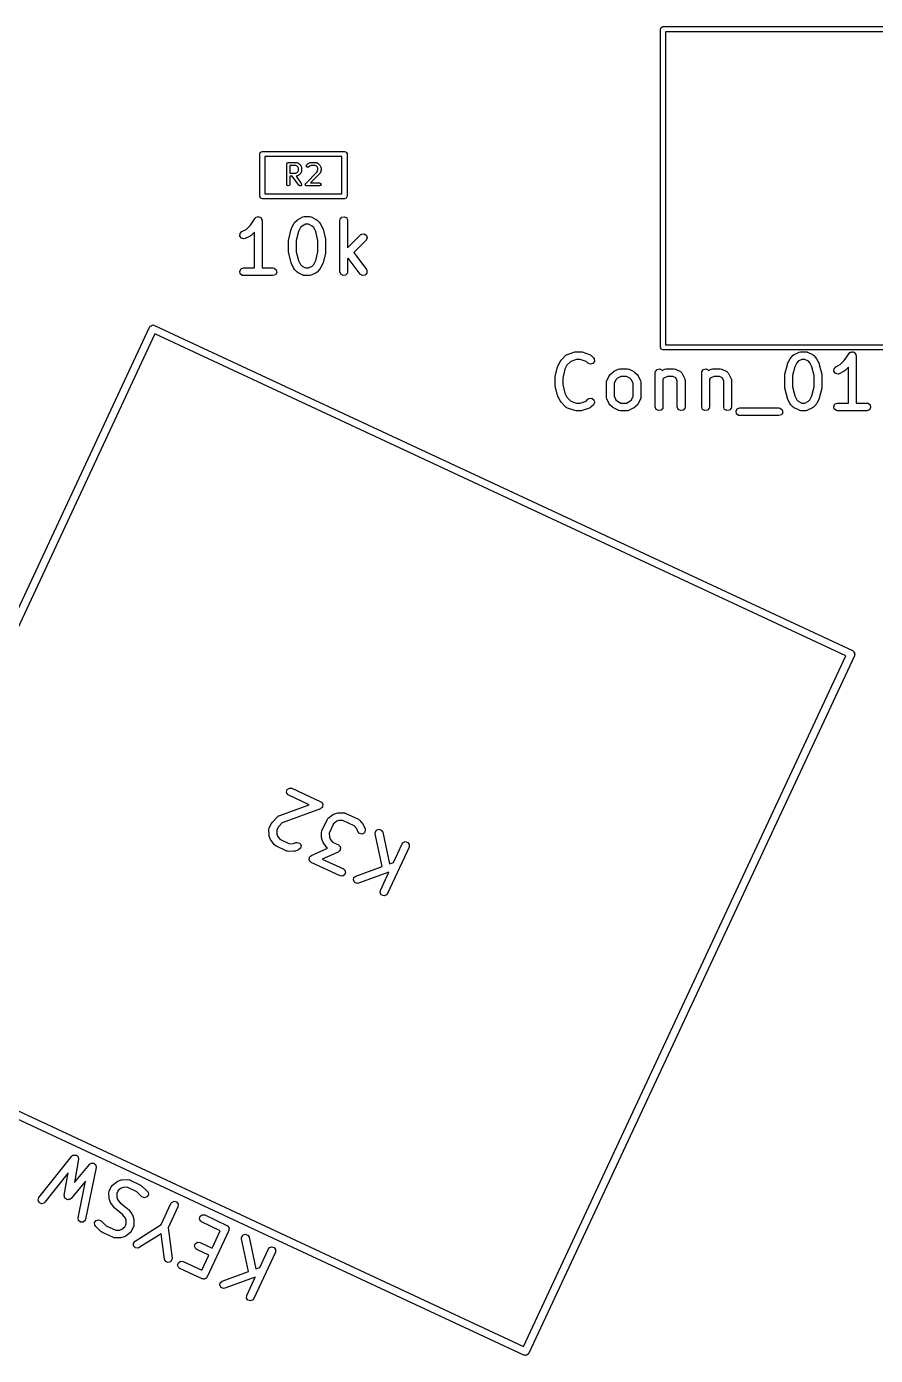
# Model space of a CAD drawing. Extents: x 65 to 209, y -133 to -44.
# Drawn here: x 177.91 to 194.45, y -133.04 to -107.14 of the extents above; entities that cross this region are included whole.
import ezdxf

# ---------------------------------------------------------------- set-up
doc = ezdxf.new("R2010")
doc.units = 0
doc.layers.add('BLACK', color=7, linetype='CONTINUOUS')

msp = doc.modelspace()

# ---------------------------------------------------------------- linework, layer by layer
at = {"layer": 'BLACK', "linetype": 'CONTINUOUS'}
for p, q in [((190.256, -107.192), (190.271, -107.157)), ((190.256, -113.392), (190.256, -107.192)), ((190.271, -107.157), (190.306, -107.142)), ((190.306, -107.142), (204.706, -107.142)), ((190.356, -107.242), (190.356, -113.342)), ((204.656, -107.242), (190.356, -107.242)), ((182.452, -109.625), (182.467, -109.59)), ((182.452, -110.45), (182.452, -109.625)), ((182.467, -109.59), (182.502, -109.575)), ((182.502, -109.575), (184.102, -109.575)), ((182.552, -109.675), (182.552, -110.4)), ((184.052, -109.675), (182.552, -109.675)), ((182.977, -109.819), (182.986, -109.798)), ((182.986, -109.798), (183.007, -109.789)), ((183.007, -109.789), (183.159, -109.789)), ((183.159, -109.789), (183.166, -109.792)), ((183.166, -109.792), (183.173, -109.792)), ((183.173, -109.792), (183.211, -109.811)), ((183.211, -109.811), (183.214, -109.815)), ((183.214, -109.815), (183.218, -109.817)), ((183.386, -109.817), (183.39, -109.815)), ((183.39, -109.815), (183.393, -109.811)), ((183.393, -109.811), (183.431, -109.792)), ((183.431, -109.792), (183.438, -109.792)), ((183.438, -109.792), (183.445, -109.789)), ((183.445, -109.789), (183.54, -109.789)), ((183.54, -109.789), (183.547, -109.792)), ((183.547, -109.792), (183.554, -109.792)), ((183.554, -109.792), (183.592, -109.811)), ((183.592, -109.811), (183.595, -109.815)), ((183.595, -109.815), (183.599, -109.817)), ((184.052, -110.4), (184.052, -109.675)), ((184.102, -109.575), (184.137, -109.59)), ((184.137, -109.59), (184.152, -109.625)), ((184.152, -109.625), (184.152, -110.45)), ((182.977, -110.219), (182.977, -109.819)), ((183.037, -109.849), (183.037, -109.998)), ((183.152, -109.849), (183.037, -109.849)), ((183.037, -109.998), (183.152, -109.998)), ((183.086, -110.058), (183.037, -110.058)), ((183.037, -110.058), (183.037, -110.219)), ((183.211, -110.236), (183.086, -110.058)), ((183.179, -109.863), (183.152, -109.849)), ((183.152, -109.998), (183.179, -109.985)), ((183.166, -110.056), (183.16, -110.058)), ((183.16, -110.058), (183.26, -110.202)), ((183.173, -110.055), (183.166, -110.056)), ((183.211, -110.036), (183.173, -110.055)), ((183.192, -109.875), (183.179, -109.863)), ((183.179, -109.985), (183.192, -109.973)), ((183.205, -109.902), (183.192, -109.875)), ((183.192, -109.973), (183.205, -109.945)), ((183.205, -109.945), (183.205, -109.902)), ((183.214, -110.033), (183.211, -110.036)), ((183.218, -110.031), (183.214, -110.033)), ((183.218, -109.817), (183.237, -109.836)), ((183.237, -110.012), (183.218, -110.031)), ((183.237, -109.836), (183.239, -109.84)), ((183.239, -110.007), (183.237, -110.012)), ((183.239, -109.84), (183.243, -109.844)), ((183.243, -110.004), (183.239, -110.007)), ((183.243, -109.844), (183.262, -109.882)), ((183.262, -109.966), (183.243, -110.004)), ((183.262, -109.882), (183.263, -109.889)), ((183.263, -109.959), (183.262, -109.966)), ((183.263, -109.889), (183.265, -109.895)), ((183.265, -109.952), (183.263, -109.959)), ((183.265, -109.895), (183.265, -109.952)), ((183.347, -110.198), (183.571, -109.974)), ((183.358, -109.857), (183.367, -109.836)), ((183.367, -109.878), (183.358, -109.857)), ((183.367, -109.836), (183.386, -109.817)), ((183.388, -109.887), (183.367, -109.878)), ((183.409, -109.878), (183.388, -109.887)), ((183.425, -109.863), (183.409, -109.878)), ((183.452, -109.849), (183.425, -109.863)), ((183.618, -110.012), (183.441, -110.189)), ((183.533, -109.849), (183.452, -109.849)), ((183.56, -109.863), (183.533, -109.849)), ((183.573, -109.875), (183.56, -109.863)), ((183.571, -109.974), (183.586, -109.928)), ((183.586, -109.902), (183.573, -109.875)), ((183.586, -109.928), (183.586, -109.902)), ((183.599, -109.817), (183.618, -109.836)), ((183.618, -109.836), (183.62, -109.84)), ((183.621, -110.005), (183.618, -110.012)), ((183.62, -109.84), (183.624, -109.844)), ((183.626, -110), (183.621, -110.005)), ((183.624, -109.844), (183.643, -109.882)), ((183.645, -109.943), (183.626, -110)), ((183.643, -109.882), (183.644, -109.889)), ((183.644, -109.889), (183.646, -109.895)), ((183.646, -109.933), (183.644, -109.938)), ((183.644, -109.938), (183.645, -109.943)), ((183.646, -109.895), (183.646, -109.933)), ((182.986, -110.24), (182.977, -110.219)), ((183.007, -110.249), (182.986, -110.24)), ((183.028, -110.24), (183.007, -110.249)), ((183.037, -110.219), (183.028, -110.24)), ((183.23, -110.248), (183.211, -110.236)), ((183.253, -110.244), (183.23, -110.248)), ((183.265, -110.224), (183.253, -110.244)), ((183.26, -110.202), (183.265, -110.224)), ((183.339, -110.219), (183.347, -110.198)), ((183.347, -110.24), (183.339, -110.219)), ((183.369, -110.249), (183.347, -110.24)), ((183.616, -110.249), (183.369, -110.249)), ((183.441, -110.189), (183.616, -110.189)), ((183.616, -110.189), (183.637, -110.198)), ((183.637, -110.24), (183.616, -110.249)), ((183.637, -110.198), (183.646, -110.219)), ((183.646, -110.219), (183.637, -110.24)), ((182.467, -110.486), (182.452, -110.45)), ((182.502, -110.5), (182.467, -110.486)), ((184.102, -110.5), (182.502, -110.5)), ((182.552, -110.4), (184.052, -110.4)), ((184.137, -110.486), (184.102, -110.5)), ((184.152, -110.45), (184.137, -110.486)), ((182.384, -110.855), (182.405, -110.852)), ((182.405, -110.852), (182.426, -110.846)), ((182.426, -110.846), (182.43, -110.847)), ((182.43, -110.847), (182.434, -110.847)), ((182.434, -110.847), (182.453, -110.857)), ((183.292, -110.853), (183.317, -110.846)), ((183.317, -110.846), (183.322, -110.847)), ((183.322, -110.847), (183.326, -110.845)), ((183.326, -110.845), (183.421, -110.845)), ((183.421, -110.845), (183.447, -110.85)), ((183.447, -110.85), (183.45, -110.853)), ((184.05, -110.855), (184.101, -110.847)), ((184.101, -110.847), (184.145, -110.872)), ((182.102, -111.139), (182.186, -111.097)), ((182.186, -111.097), (182.268, -111.015)), ((182.268, -111.015), (182.359, -110.879)), ((182.359, -110.879), (182.377, -110.86)), ((182.377, -110.86), (182.381, -110.859)), ((182.381, -110.859), (182.384, -110.855)), ((182.453, -110.857), (182.473, -110.866)), ((182.473, -110.866), (182.475, -110.87)), ((182.475, -110.87), (182.478, -110.872)), ((182.478, -110.872), (182.486, -110.893)), ((182.486, -110.893), (182.496, -110.912)), ((182.496, -110.912), (182.495, -110.916)), ((182.495, -110.916), (182.496, -110.92)), ((182.496, -110.92), (182.496, -111.845)), ((183.015, -111.283), (183.063, -111.093)), ((183.063, -111.093), (183.068, -111.081)), ((183.068, -111.077), (183.116, -110.982)), ((183.068, -111.081), (183.068, -111.077)), ((183.116, -110.982), (183.129, -110.964)), ((183.129, -110.964), (183.13, -110.963)), ((183.13, -110.963), (183.178, -110.915)), ((183.178, -110.915), (183.196, -110.902)), ((183.196, -110.902), (183.197, -110.901)), ((183.197, -110.901), (183.292, -110.853)), ((183.245, -111.06), (183.206, -111.137)), ((183.275, -111.03), (183.245, -111.06)), ((183.344, -110.995), (183.275, -111.03)), ((183.403, -110.995), (183.344, -110.995)), ((183.472, -111.03), (183.403, -110.995)), ((183.45, -110.853), (183.455, -110.853)), ((183.455, -110.853), (183.55, -110.901)), ((183.502, -111.06), (183.472, -111.03)), ((183.541, -111.137), (183.502, -111.06)), ((183.55, -110.901), (183.568, -110.914)), ((183.568, -110.914), (183.569, -110.915)), ((183.569, -110.915), (183.617, -110.963)), ((183.617, -110.963), (183.63, -110.981)), ((183.63, -110.981), (183.631, -110.982)), ((183.631, -110.982), (183.679, -111.077)), ((183.679, -111.077), (183.682, -111.09)), ((183.682, -111.09), (183.684, -111.093)), ((183.684, -111.093), (183.732, -111.283)), ((184.013, -110.92), (184.017, -110.895)), ((184.013, -111.92), (184.013, -110.92)), ((184.017, -110.895), (184.05, -110.855)), ((184.145, -110.872), (184.163, -110.92)), ((184.163, -110.92), (184.163, -111.454)), ((182.063, -111.227), (182.067, -111.176)), ((182.094, -111.269), (182.063, -111.227)), ((182.067, -111.176), (182.102, -111.139)), ((182.144, -111.281), (182.094, -111.269)), ((182.169, -111.273), (182.144, -111.281)), ((182.264, -111.226), (182.169, -111.273)), ((182.265, -111.224), (182.264, -111.226)), ((182.284, -111.212), (182.265, -111.224)), ((182.346, -111.149), (182.284, -111.212)), ((182.346, -111.845), (182.346, -111.149)), ((183.013, -111.301), (183.015, -111.287)), ((183.013, -111.539), (183.013, -111.301)), ((183.015, -111.287), (183.015, -111.283)), ((183.206, -111.137), (183.163, -111.311)), ((183.163, -111.311), (183.163, -111.53)), ((183.584, -111.311), (183.541, -111.137)), ((183.584, -111.53), (183.584, -111.311)), ((183.732, -111.283), (183.733, -111.298)), ((183.733, -111.298), (183.734, -111.301)), ((183.734, -111.301), (183.734, -111.539)), ((184.163, -111.454), (184.416, -111.201)), ((184.522, -111.307), (184.282, -111.546)), ((184.416, -111.201), (184.437, -111.186)), ((184.437, -111.186), (184.488, -111.181)), ((184.488, -111.181), (184.53, -111.211)), ((184.543, -111.26), (184.522, -111.307)), ((184.53, -111.211), (184.543, -111.26)), ((183.014, -111.543), (183.013, -111.539)), ((183.015, -111.558), (183.014, -111.543)), ((183.063, -111.748), (183.015, -111.558)), ((183.163, -111.53), (183.206, -111.704)), ((183.541, -111.704), (183.584, -111.53)), ((183.732, -111.558), (183.684, -111.748)), ((183.734, -111.539), (183.732, -111.554)), ((183.732, -111.554), (183.732, -111.558)), ((184.282, -111.546), (184.529, -111.875)), ((182.061, -111.907), (182.087, -111.863)), ((182.087, -111.863), (182.135, -111.845)), ((182.135, -111.845), (182.346, -111.845)), ((182.496, -111.845), (182.707, -111.845)), ((182.707, -111.845), (182.732, -111.85)), ((182.732, -111.85), (182.772, -111.883)), ((182.772, -111.883), (182.781, -111.933)), ((183.065, -111.751), (183.063, -111.748)), ((183.068, -111.763), (183.065, -111.751)), ((183.116, -111.859), (183.068, -111.763)), ((183.117, -111.86), (183.116, -111.859)), ((183.13, -111.878), (183.117, -111.86)), ((183.178, -111.926), (183.13, -111.878)), ((183.206, -111.704), (183.245, -111.781)), ((183.245, -111.781), (183.275, -111.811)), ((183.275, -111.811), (183.344, -111.845)), ((183.344, -111.845), (183.403, -111.845)), ((183.403, -111.845), (183.472, -111.811)), ((183.472, -111.811), (183.502, -111.781)), ((183.502, -111.781), (183.541, -111.704)), ((183.617, -111.878), (183.569, -111.926)), ((183.618, -111.877), (183.617, -111.878)), ((183.631, -111.859), (183.618, -111.877)), ((183.679, -111.763), (183.631, -111.859)), ((183.684, -111.748), (183.679, -111.76)), ((183.679, -111.76), (183.679, -111.763)), ((184.175, -111.654), (184.163, -111.666)), ((184.163, -111.666), (184.163, -111.92)), ((184.409, -111.965), (184.175, -111.654)), ((184.529, -111.875), (184.54, -111.899)), ((182.07, -111.958), (182.061, -111.907)), ((182.11, -111.991), (182.07, -111.958)), ((182.135, -111.995), (182.11, -111.991)), ((182.707, -111.995), (182.135, -111.995)), ((182.755, -111.978), (182.707, -111.995)), ((182.781, -111.933), (182.755, -111.978)), ((183.179, -111.926), (183.178, -111.926)), ((183.197, -111.94), (183.179, -111.926)), ((183.292, -111.987), (183.197, -111.94)), ((183.297, -111.988), (183.292, -111.987)), ((183.3, -111.991), (183.297, -111.988)), ((183.326, -111.995), (183.3, -111.991)), ((183.421, -111.995), (183.326, -111.995)), ((183.425, -111.994), (183.421, -111.995)), ((183.43, -111.995), (183.425, -111.994)), ((183.455, -111.987), (183.43, -111.995)), ((183.55, -111.94), (183.455, -111.987)), ((183.551, -111.939), (183.55, -111.94)), ((183.569, -111.926), (183.551, -111.939)), ((184.03, -111.969), (184.013, -111.92)), ((184.075, -111.994), (184.03, -111.969)), ((184.125, -111.985), (184.075, -111.994)), ((184.158, -111.946), (184.125, -111.985)), ((184.163, -111.92), (184.158, -111.946)), ((184.452, -111.993), (184.409, -111.965)), ((184.503, -111.987), (184.452, -111.993)), ((184.538, -111.95), (184.503, -111.987)), ((184.54, -111.899), (184.538, -111.95)), ((173.965, -126.596), (180.304, -113.001)), ((180.409, -113.133), (174.133, -126.591)), ((180.304, -113.001), (180.31, -112.993)), ((180.31, -112.993), (180.311, -112.99)), ((180.311, -112.99), (180.314, -112.988)), ((180.314, -112.988), (180.319, -112.98)), ((180.319, -112.98), (180.337, -112.972)), ((180.337, -112.972), (180.353, -112.961)), ((180.353, -112.961), (180.36, -112.961)), ((180.36, -112.961), (180.366, -112.958)), ((180.366, -112.958), (180.385, -112.963)), ((180.385, -112.963), (180.404, -112.965)), ((180.404, -112.965), (193.999, -119.304)), ((193.867, -119.409), (180.409, -113.133)), ((190.271, -113.427), (190.256, -113.392)), ((190.306, -113.442), (190.271, -113.427)), ((196.631, -113.442), (190.306, -113.442)), ((190.356, -113.342), (204.656, -113.342)), ((188.26, -113.759), (188.308, -113.664)), ((188.308, -113.664), (188.321, -113.646)), ((188.321, -113.646), (188.322, -113.644)), ((188.322, -113.644), (188.417, -113.549)), ((188.417, -113.549), (188.438, -113.534)), ((188.511, -113.668), (188.436, -113.742)), ((188.438, -113.534), (188.443, -113.534)), ((188.443, -113.534), (188.446, -113.531)), ((188.446, -113.531), (188.589, -113.483)), ((188.625, -113.629), (188.511, -113.668)), ((188.589, -113.483), (188.611, -113.48)), ((188.611, -113.48), (188.613, -113.479)), ((188.613, -113.479), (188.708, -113.479)), ((188.696, -113.629), (188.625, -113.629)), ((188.811, -113.668), (188.696, -113.629)), ((188.708, -113.479), (188.73, -113.483)), ((188.73, -113.483), (188.732, -113.483)), ((188.732, -113.483), (188.875, -113.531)), ((188.846, -113.703), (188.811, -113.668)), ((188.875, -113.531), (188.898, -113.543)), ((188.898, -113.543), (188.9, -113.547)), ((188.9, -113.547), (188.904, -113.549)), ((188.904, -113.549), (188.952, -113.597)), ((188.971, -113.669), (188.942, -113.711)), ((188.952, -113.597), (188.967, -113.618)), ((188.967, -113.618), (188.971, -113.669)), ((192.736, -113.711), (192.784, -113.616)), ((192.784, -113.616), (192.797, -113.598)), ((192.797, -113.598), (192.798, -113.597)), ((192.798, -113.597), (192.846, -113.549)), ((192.846, -113.549), (192.864, -113.536)), ((192.864, -113.536), (192.865, -113.535)), ((192.865, -113.535), (192.96, -113.487)), ((192.913, -113.694), (192.874, -113.771)), ((192.943, -113.664), (192.913, -113.694)), ((193.012, -113.629), (192.943, -113.664)), ((192.96, -113.487), (192.985, -113.48)), ((192.985, -113.48), (192.99, -113.481)), ((192.99, -113.481), (192.994, -113.479)), ((192.994, -113.479), (193.089, -113.479)), ((193.071, -113.629), (193.012, -113.629)), ((193.14, -113.664), (193.071, -113.629)), ((193.089, -113.479), (193.115, -113.484)), ((193.115, -113.484), (193.118, -113.487)), ((193.118, -113.487), (193.123, -113.487)), ((193.123, -113.487), (193.218, -113.535)), ((193.17, -113.694), (193.14, -113.664)), ((193.209, -113.771), (193.17, -113.694)), ((193.218, -113.535), (193.236, -113.548)), ((193.236, -113.548), (193.237, -113.549)), ((193.237, -113.549), (193.285, -113.597)), ((193.285, -113.597), (193.298, -113.615)), ((193.298, -113.615), (193.299, -113.616)), ((193.299, -113.616), (193.347, -113.711)), ((193.759, -113.731), (193.84, -113.649)), ((193.84, -113.649), (193.931, -113.513)), ((193.931, -113.513), (193.949, -113.494)), ((193.949, -113.494), (193.954, -113.493)), ((193.954, -113.493), (193.956, -113.489)), ((193.956, -113.489), (193.978, -113.486)), ((193.978, -113.486), (193.999, -113.48)), ((193.999, -113.48), (194.003, -113.481)), ((194.003, -113.481), (194.007, -113.481)), ((194.007, -113.481), (194.026, -113.491)), ((194.026, -113.491), (194.046, -113.5)), ((194.046, -113.5), (194.048, -113.504)), ((194.048, -113.504), (194.051, -113.506)), ((194.051, -113.506), (194.059, -113.527)), ((194.059, -113.527), (194.068, -113.546)), ((194.068, -113.546), (194.067, -113.55)), ((194.067, -113.55), (194.069, -113.554)), ((194.069, -113.554), (194.069, -114.479)), ((188.207, -113.965), (188.254, -113.774)), ((188.254, -113.774), (188.26, -113.762)), ((188.26, -113.762), (188.26, -113.759)), ((188.398, -113.819), (188.355, -113.992)), ((188.436, -113.742), (188.398, -113.819)), ((188.892, -113.724), (188.846, -113.703)), ((188.942, -113.711), (188.892, -113.724)), ((189.213, -114.045), (189.26, -113.949)), ((189.26, -113.949), (189.274, -113.931)), ((189.274, -113.93), (189.322, -113.882)), ((189.274, -113.931), (189.274, -113.93)), ((189.322, -113.882), (189.34, -113.869)), ((189.34, -113.869), (189.341, -113.868)), ((189.341, -113.868), (189.437, -113.821)), ((189.437, -113.821), (189.462, -113.813)), ((189.462, -113.813), (189.466, -113.814)), ((189.466, -113.814), (189.47, -113.813)), ((189.47, -113.813), (189.613, -113.813)), ((189.613, -113.813), (189.639, -113.817)), ((189.639, -113.817), (189.642, -113.82)), ((189.642, -113.82), (189.646, -113.821)), ((189.646, -113.821), (189.742, -113.868)), ((189.742, -113.868), (189.76, -113.882)), ((189.76, -113.882), (189.761, -113.882)), ((189.761, -113.882), (189.809, -113.93)), ((189.809, -113.93), (189.822, -113.948)), ((189.822, -113.948), (189.823, -113.949)), ((189.823, -113.949), (189.871, -114.045)), ((190.157, -113.888), (190.162, -113.862)), ((190.157, -114.554), (190.157, -113.888)), ((190.162, -113.862), (190.195, -113.823)), ((190.195, -113.823), (190.245, -113.814)), ((190.245, -113.814), (190.289, -113.84)), ((190.289, -113.84), (190.292, -113.845)), ((190.292, -113.845), (190.341, -113.821)), ((190.341, -113.821), (190.366, -113.813)), ((190.366, -113.813), (190.371, -113.814)), ((190.371, -113.814), (190.375, -113.813)), ((190.375, -113.813), (190.518, -113.813)), ((190.518, -113.813), (190.543, -113.817)), ((190.543, -113.817), (190.547, -113.82)), ((190.547, -113.82), (190.551, -113.821)), ((190.551, -113.821), (190.646, -113.868)), ((190.646, -113.868), (190.667, -113.884)), ((190.667, -113.884), (190.672, -113.894)), ((190.672, -113.894), (190.68, -113.902)), ((190.68, -113.902), (190.728, -113.997)), ((191.062, -113.888), (191.066, -113.862)), ((191.062, -114.554), (191.062, -113.888)), ((191.066, -113.862), (191.099, -113.823)), ((191.099, -113.823), (191.15, -113.814)), ((191.15, -113.814), (191.194, -113.84)), ((191.194, -113.84), (191.196, -113.845)), ((191.196, -113.845), (191.246, -113.821)), ((191.246, -113.821), (191.271, -113.813)), ((191.271, -113.813), (191.275, -113.814)), ((191.275, -113.814), (191.28, -113.813)), ((191.28, -113.813), (191.422, -113.813)), ((191.422, -113.813), (191.448, -113.817)), ((191.448, -113.817), (191.452, -113.82)), ((191.452, -113.82), (191.456, -113.821)), ((191.456, -113.821), (191.551, -113.868)), ((191.551, -113.868), (191.572, -113.884)), ((191.572, -113.884), (191.577, -113.894)), ((191.577, -113.894), (191.585, -113.902)), ((191.585, -113.902), (191.632, -113.997)), ((192.681, -113.935), (192.683, -113.921)), ((192.681, -114.173), (192.681, -113.935)), ((192.683, -113.917), (192.731, -113.727)), ((192.683, -113.921), (192.683, -113.917)), ((192.731, -113.727), (192.736, -113.715)), ((192.736, -113.715), (192.736, -113.711)), ((192.874, -113.771), (192.831, -113.945)), ((192.831, -113.945), (192.831, -114.164)), ((193.252, -113.945), (193.209, -113.771)), ((193.252, -114.164), (193.252, -113.945)), ((193.347, -113.711), (193.35, -113.724)), ((193.35, -113.724), (193.352, -113.727)), ((193.352, -113.727), (193.4, -113.917)), ((193.4, -113.917), (193.401, -113.932)), ((193.401, -113.932), (193.402, -113.935)), ((193.402, -113.935), (193.402, -114.173)), ((193.636, -113.861), (193.639, -113.81)), ((193.667, -113.903), (193.636, -113.861)), ((193.639, -113.81), (193.675, -113.773)), ((193.717, -113.915), (193.667, -113.903)), ((193.675, -113.773), (193.759, -113.731)), ((193.742, -113.907), (193.717, -113.915)), ((193.837, -113.86), (193.742, -113.907)), ((193.838, -113.858), (193.837, -113.86)), ((193.856, -113.846), (193.838, -113.858)), ((193.919, -113.783), (193.856, -113.846)), ((193.919, -114.479), (193.919, -113.783)), ((188.205, -113.983), (188.207, -113.968)), ((188.205, -114.126), (188.205, -113.983)), ((188.206, -114.129), (188.205, -114.126)), ((188.207, -114.144), (188.206, -114.129)), ((188.207, -113.968), (188.207, -113.965)), ((188.254, -114.334), (188.207, -114.144)), ((188.355, -113.992), (188.355, -114.117)), ((188.355, -114.117), (188.398, -114.29)), ((189.205, -114.078), (189.209, -114.053)), ((189.205, -114.364), (189.205, -114.078)), ((189.209, -114.053), (189.212, -114.049)), ((189.212, -114.049), (189.213, -114.045)), ((189.389, -114.027), (189.355, -114.096)), ((189.355, -114.096), (189.355, -114.346)), ((189.419, -113.997), (189.389, -114.027)), ((189.488, -113.963), (189.419, -113.997)), ((189.595, -113.963), (189.488, -113.963)), ((189.664, -113.997), (189.595, -113.963)), ((189.694, -114.027), (189.664, -113.997)), ((189.728, -114.096), (189.694, -114.027)), ((189.728, -114.346), (189.728, -114.096)), ((189.871, -114.045), (189.878, -114.07)), ((189.878, -114.07), (189.877, -114.074)), ((189.877, -114.074), (189.878, -114.078)), ((189.878, -114.078), (189.878, -114.364)), ((190.324, -113.997), (190.307, -114.014)), ((190.307, -114.014), (190.307, -114.554)), ((190.393, -113.963), (190.324, -113.997)), ((190.5, -113.963), (190.393, -113.963)), ((190.557, -113.991), (190.5, -113.963)), ((190.586, -114.048), (190.557, -113.991)), ((190.586, -114.554), (190.586, -114.048)), ((190.728, -113.997), (190.735, -114.022)), ((190.735, -114.022), (190.734, -114.026)), ((190.734, -114.026), (190.736, -114.031)), ((190.736, -114.031), (190.736, -114.554)), ((191.229, -113.997), (191.212, -114.014)), ((191.212, -114.014), (191.212, -114.554)), ((191.297, -113.963), (191.229, -113.997)), ((191.405, -113.963), (191.297, -113.963)), ((191.462, -113.991), (191.405, -113.963)), ((191.49, -114.048), (191.462, -113.991)), ((191.49, -114.554), (191.49, -114.048)), ((191.632, -113.997), (191.64, -114.022)), ((191.64, -114.022), (191.639, -114.026)), ((191.639, -114.026), (191.64, -114.031)), ((191.64, -114.031), (191.64, -114.554)), ((192.682, -114.177), (192.681, -114.173)), ((192.683, -114.192), (192.682, -114.177)), ((192.731, -114.382), (192.683, -114.192)), ((192.831, -114.164), (192.874, -114.338)), ((193.209, -114.338), (193.252, -114.164)), ((193.4, -114.192), (193.352, -114.382)), ((193.402, -114.173), (193.4, -114.188)), ((193.4, -114.188), (193.4, -114.192)), ((188.256, -114.337), (188.254, -114.334)), ((188.26, -114.35), (188.256, -114.337)), ((188.308, -114.445), (188.26, -114.35)), ((188.309, -114.446), (188.308, -114.445)), ((188.322, -114.465), (188.309, -114.446)), ((188.417, -114.56), (188.322, -114.465)), ((188.398, -114.29), (188.436, -114.367)), ((188.436, -114.367), (188.511, -114.441)), ((188.511, -114.441), (188.625, -114.479)), ((188.696, -114.479), (188.811, -114.441)), ((188.811, -114.441), (188.846, -114.406)), ((188.846, -114.406), (188.867, -114.391)), ((188.867, -114.391), (188.918, -114.387)), ((188.918, -114.387), (188.96, -114.416)), ((188.973, -114.466), (188.952, -114.512)), ((188.96, -114.416), (188.973, -114.466)), ((189.206, -114.368), (189.205, -114.364)), ((189.205, -114.372), (189.206, -114.368)), ((189.213, -114.397), (189.205, -114.372)), ((189.26, -114.493), (189.213, -114.397)), ((189.355, -114.346), (189.389, -114.415)), ((189.389, -114.415), (189.419, -114.445)), ((189.419, -114.445), (189.488, -114.479)), ((189.595, -114.479), (189.664, -114.445)), ((189.664, -114.445), (189.694, -114.415)), ((189.694, -114.415), (189.728, -114.346)), ((189.871, -114.397), (189.823, -114.493)), ((189.874, -114.39), (189.871, -114.393)), ((189.871, -114.393), (189.871, -114.397)), ((189.878, -114.364), (189.874, -114.39)), ((192.733, -114.385), (192.731, -114.382)), ((192.736, -114.397), (192.733, -114.385)), ((192.784, -114.493), (192.736, -114.397)), ((192.874, -114.338), (192.913, -114.415)), ((192.913, -114.415), (192.943, -114.445)), ((192.943, -114.445), (193.012, -114.479)), ((193.071, -114.479), (193.14, -114.445)), ((193.14, -114.445), (193.17, -114.415)), ((193.17, -114.415), (193.209, -114.338)), ((193.347, -114.397), (193.299, -114.493)), ((193.352, -114.382), (193.347, -114.394)), ((193.347, -114.394), (193.347, -114.397)), ((188.421, -114.562), (188.417, -114.56)), ((188.423, -114.566), (188.421, -114.562)), ((188.446, -114.578), (188.423, -114.566)), ((188.589, -114.626), (188.446, -114.578)), ((188.591, -114.625), (188.589, -114.626)), ((188.613, -114.629), (188.591, -114.625)), ((188.708, -114.629), (188.613, -114.629)), ((188.625, -114.479), (188.696, -114.479)), ((188.71, -114.629), (188.708, -114.629)), ((188.732, -114.626), (188.71, -114.629)), ((188.875, -114.578), (188.732, -114.626)), ((188.878, -114.575), (188.875, -114.578)), ((188.883, -114.575), (188.878, -114.575)), ((188.904, -114.56), (188.883, -114.575)), ((188.952, -114.512), (188.904, -114.56)), ((189.261, -114.494), (189.26, -114.493)), ((189.274, -114.512), (189.261, -114.494)), ((189.322, -114.56), (189.274, -114.512)), ((189.323, -114.56), (189.322, -114.56)), ((189.341, -114.574), (189.323, -114.56)), ((189.437, -114.621), (189.341, -114.574)), ((189.441, -114.622), (189.437, -114.621)), ((189.444, -114.625), (189.441, -114.622)), ((189.47, -114.629), (189.444, -114.625)), ((189.613, -114.629), (189.47, -114.629)), ((189.488, -114.479), (189.595, -114.479)), ((189.617, -114.628), (189.613, -114.629)), ((189.622, -114.629), (189.617, -114.628)), ((189.646, -114.621), (189.622, -114.629)), ((189.742, -114.574), (189.646, -114.621)), ((189.743, -114.573), (189.742, -114.574)), ((189.761, -114.56), (189.743, -114.573)), ((189.809, -114.512), (189.761, -114.56)), ((189.81, -114.511), (189.809, -114.512)), ((189.823, -114.493), (189.81, -114.511)), ((190.175, -114.603), (190.157, -114.554)), ((190.219, -114.628), (190.175, -114.603)), ((190.269, -114.619), (190.219, -114.628)), ((190.302, -114.58), (190.269, -114.619)), ((190.307, -114.554), (190.302, -114.58)), ((190.603, -114.603), (190.586, -114.554)), ((190.648, -114.628), (190.603, -114.603)), ((190.698, -114.619), (190.648, -114.628)), ((190.731, -114.58), (190.698, -114.619)), ((190.736, -114.554), (190.731, -114.58)), ((191.079, -114.603), (191.062, -114.554)), ((191.124, -114.628), (191.079, -114.603)), ((191.174, -114.619), (191.124, -114.628)), ((191.207, -114.58), (191.174, -114.619)), ((191.212, -114.554), (191.207, -114.58)), ((191.508, -114.603), (191.49, -114.554)), ((191.552, -114.628), (191.508, -114.603)), ((191.603, -114.619), (191.552, -114.628)), ((191.636, -114.58), (191.603, -114.619)), ((191.64, -114.554), (191.636, -114.58)), ((191.73, -114.637), (191.755, -114.592)), ((191.738, -114.687), (191.73, -114.637)), ((191.778, -114.72), (191.738, -114.687)), ((191.755, -114.592), (191.803, -114.575)), ((191.803, -114.725), (191.778, -114.72)), ((191.803, -114.575), (192.565, -114.575)), ((192.565, -114.725), (191.803, -114.725)), ((192.565, -114.575), (192.591, -114.579)), ((192.614, -114.707), (192.565, -114.725)), ((192.591, -114.579), (192.63, -114.612)), ((192.639, -114.663), (192.614, -114.707)), ((192.63, -114.612), (192.639, -114.663)), ((192.785, -114.494), (192.784, -114.493)), ((192.798, -114.512), (192.785, -114.494)), ((192.846, -114.56), (192.798, -114.512)), ((192.847, -114.56), (192.846, -114.56)), ((192.865, -114.574), (192.847, -114.56)), ((192.96, -114.621), (192.865, -114.574)), ((192.965, -114.622), (192.96, -114.621)), ((192.968, -114.625), (192.965, -114.622)), ((192.994, -114.629), (192.968, -114.625)), ((193.089, -114.629), (192.994, -114.629)), ((193.012, -114.479), (193.071, -114.479)), ((193.093, -114.628), (193.089, -114.629)), ((193.098, -114.629), (193.093, -114.628)), ((193.123, -114.621), (193.098, -114.629)), ((193.218, -114.574), (193.123, -114.621)), ((193.219, -114.573), (193.218, -114.574)), ((193.237, -114.56), (193.219, -114.573)), ((193.285, -114.512), (193.237, -114.56)), ((193.286, -114.511), (193.285, -114.512)), ((193.299, -114.493), (193.286, -114.511)), ((193.634, -114.541), (193.66, -114.497)), ((193.643, -114.592), (193.634, -114.541)), ((193.683, -114.625), (193.643, -114.592)), ((193.66, -114.497), (193.708, -114.479)), ((193.708, -114.629), (193.683, -114.625)), ((193.708, -114.479), (193.919, -114.479)), ((194.28, -114.629), (193.708, -114.629)), ((194.069, -114.479), (194.28, -114.479)), ((194.28, -114.479), (194.305, -114.484)), ((194.328, -114.612), (194.28, -114.629)), ((194.305, -114.484), (194.345, -114.517)), ((194.353, -114.567), (194.328, -114.612)), ((194.345, -114.517), (194.353, -114.567)), ((193.999, -119.304), (194.007, -119.31)), ((194.007, -119.31), (194.01, -119.311)), ((194.01, -119.311), (194.012, -119.314)), ((194.012, -119.314), (194.02, -119.319)), ((194.02, -119.319), (194.028, -119.337)), ((194.028, -119.337), (194.039, -119.353)), ((194.037, -119.385), (194.035, -119.404)), ((194.042, -119.366), (194.037, -119.385)), ((194.039, -119.353), (194.039, -119.36)), ((194.039, -119.36), (194.042, -119.366)), ((187.591, -132.867), (193.867, -119.409)), ((194.035, -119.404), (187.696, -132.999)), ((182.986, -122.014), (183.028, -121.984)), ((183.028, -121.984), (183.079, -121.989)), ((183.079, -121.989), (183.64, -122.25)), ((182.973, -122.063), (182.986, -122.014)), ((182.994, -122.11), (182.973, -122.063)), ((183.016, -122.125), (182.994, -122.11)), ((183.413, -122.31), (183.016, -122.125)), ((182.824, -122.524), (183.413, -122.31)), ((183.634, -122.389), (182.891, -122.659)), ((183.651, -122.374), (183.634, -122.389)), ((183.64, -122.25), (183.654, -122.26)), ((183.67, -122.361), (183.651, -122.374)), ((183.654, -122.26), (183.657, -122.261)), ((183.657, -122.261), (183.658, -122.263)), ((183.658, -122.263), (183.662, -122.265)), ((183.662, -122.265), (183.671, -122.286)), ((183.671, -122.358), (183.67, -122.361)), ((183.671, -122.286), (183.682, -122.305)), ((183.674, -122.356), (183.671, -122.358)), ((183.677, -122.334), (183.674, -122.356)), ((183.683, -122.312), (183.677, -122.334)), ((183.682, -122.305), (183.682, -122.309)), ((183.682, -122.309), (183.683, -122.312)), ((183.784, -122.573), (183.867, -122.507)), ((183.867, -122.507), (183.887, -122.496)), ((183.887, -122.496), (183.888, -122.495)), ((183.888, -122.495), (183.951, -122.472)), ((183.951, -122.472), (183.973, -122.468)), ((183.973, -122.468), (183.975, -122.468)), ((183.975, -122.468), (184.081, -122.465)), ((184.081, -122.465), (184.107, -122.469)), ((184.107, -122.469), (184.111, -122.471)), ((184.111, -122.471), (184.115, -122.472)), ((184.115, -122.472), (184.374, -122.592)), ((182.634, -122.767), (182.637, -122.763)), ((182.637, -122.759), (182.678, -122.672)), ((182.637, -122.763), (182.637, -122.759)), ((182.678, -122.672), (182.691, -122.654)), ((182.691, -122.652), (182.795, -122.543)), ((182.691, -122.654), (182.691, -122.652)), ((182.808, -122.747), (182.781, -122.806)), ((182.795, -122.543), (182.816, -122.528)), ((182.891, -122.659), (182.808, -122.747)), ((182.816, -122.528), (182.82, -122.527)), ((182.82, -122.527), (182.824, -122.524)), ((183.662, -122.816), (183.762, -122.6)), ((183.762, -122.6), (183.777, -122.579)), ((183.777, -122.579), (183.781, -122.577)), ((183.781, -122.577), (183.784, -122.573)), ((183.891, -122.68), (183.805, -122.863)), ((183.951, -122.632), (183.891, -122.68)), ((183.991, -122.617), (183.951, -122.632)), ((184.068, -122.615), (183.991, -122.617)), ((184.294, -122.721), (184.068, -122.615)), ((184.342, -122.781), (184.294, -122.721)), ((184.374, -122.592), (184.395, -122.607)), ((184.395, -122.607), (184.397, -122.611)), ((184.397, -122.611), (184.401, -122.614)), ((184.401, -122.614), (184.467, -122.697)), ((184.467, -122.697), (184.478, -122.717)), ((184.478, -122.717), (184.479, -122.718)), ((184.479, -122.718), (184.502, -122.781)), ((182.63, -122.792), (182.634, -122.767)), ((182.633, -122.899), (182.63, -122.792)), ((182.634, -122.9), (182.633, -122.899)), ((182.638, -122.922), (182.634, -122.9)), ((182.661, -122.986), (182.638, -122.922)), ((182.662, -122.987), (182.661, -122.986)), ((182.673, -123.007), (182.662, -122.987)), ((182.739, -123.09), (182.673, -123.007)), ((182.781, -122.806), (182.783, -122.883)), ((182.783, -122.883), (182.798, -122.923)), ((182.798, -122.923), (182.845, -122.983)), ((182.845, -122.983), (183.029, -123.069)), ((183.655, -122.85), (183.658, -122.824)), ((183.657, -122.956), (183.655, -122.85)), ((183.658, -122.958), (183.657, -122.956)), ((183.658, -122.824), (183.661, -122.82)), ((183.662, -122.98), (183.658, -122.958)), ((183.661, -122.82), (183.662, -122.816)), ((183.685, -123.043), (183.662, -122.98)), ((183.805, -122.863), (183.807, -122.94)), ((183.807, -122.94), (183.822, -122.98)), ((183.822, -122.98), (183.869, -123.04)), ((184.361, -122.833), (184.342, -122.781)), ((184.394, -122.872), (184.361, -122.833)), ((184.444, -122.881), (184.394, -122.872)), ((184.489, -122.855), (184.444, -122.881)), ((184.506, -122.807), (184.489, -122.855)), ((184.502, -122.781), (184.506, -122.807)), ((184.7, -122.851), (184.724, -122.806)), ((184.7, -122.877), (184.7, -122.851)), ((184.834, -123.512), (184.7, -122.877)), ((184.724, -122.806), (184.771, -122.787)), ((184.771, -122.787), (184.82, -122.803)), ((184.82, -122.803), (184.847, -122.846)), ((184.847, -122.846), (184.976, -123.461)), ((182.743, -123.092), (182.739, -123.09)), ((182.744, -123.097), (182.743, -123.092)), ((182.766, -123.111), (182.744, -123.097)), ((182.982, -123.212), (182.766, -123.111)), ((182.986, -123.212), (182.982, -123.212)), ((182.99, -123.215), (182.986, -123.212)), ((183.015, -123.219), (182.99, -123.215)), ((183.122, -123.216), (183.015, -123.219)), ((183.029, -123.069), (183.106, -123.067)), ((183.106, -123.067), (183.157, -123.048)), ((183.123, -123.216), (183.122, -123.216)), ((183.145, -123.212), (183.123, -123.216)), ((183.209, -123.189), (183.145, -123.212)), ((183.157, -123.048), (183.183, -123.043)), ((183.183, -123.043), (183.231, -123.061)), ((183.248, -123.156), (183.209, -123.189)), ((183.231, -123.061), (183.257, -123.105)), ((183.257, -123.105), (183.248, -123.156)), ((183.458, -123.297), (183.774, -123.157)), ((183.981, -123.23), (183.67, -123.367)), ((183.686, -123.044), (183.685, -123.043)), ((183.697, -123.064), (183.686, -123.044)), ((183.763, -123.147), (183.697, -123.064)), ((183.767, -123.15), (183.763, -123.147)), ((183.769, -123.154), (183.767, -123.15)), ((183.774, -123.157), (183.769, -123.154)), ((183.869, -123.04), (183.983, -123.093)), ((183.996, -123.216), (183.981, -123.23)), ((183.983, -123.093), (183.992, -123.1)), ((183.992, -123.1), (183.995, -123.101)), ((183.995, -123.101), (183.997, -123.103)), ((184.013, -123.204), (183.996, -123.216)), ((183.997, -123.103), (184.004, -123.108)), ((184.004, -123.108), (184.013, -123.126)), ((184.013, -123.126), (184.024, -123.143)), ((184.014, -123.198), (184.013, -123.204)), ((184.018, -123.194), (184.014, -123.198)), ((184.021, -123.174), (184.018, -123.194)), ((184.026, -123.155), (184.021, -123.174)), ((184.024, -123.143), (184.023, -123.149)), ((184.023, -123.149), (184.026, -123.155)), ((185.36, -123.135), (184.937, -124.041)), ((185.056, -123.432), (185.224, -123.071)), ((185.224, -123.071), (185.239, -123.05)), ((185.239, -123.05), (185.285, -123.028)), ((185.285, -123.028), (185.335, -123.042)), ((185.335, -123.042), (185.364, -123.084)), ((185.364, -123.084), (185.36, -123.135)), ((183.413, -123.372), (183.419, -123.353)), ((183.416, -123.377), (183.413, -123.372)), ((183.415, -123.383), (183.416, -123.377)), ((183.426, -123.4), (183.415, -123.383)), ((183.419, -123.353), (183.421, -123.332)), ((183.421, -123.332), (183.425, -123.328)), ((183.425, -123.328), (183.427, -123.322)), ((183.435, -123.419), (183.426, -123.4)), ((183.427, -123.322), (183.443, -123.311)), ((183.442, -123.423), (183.435, -123.419)), ((183.444, -123.426), (183.442, -123.423)), ((183.443, -123.311), (183.458, -123.297)), ((183.447, -123.427), (183.444, -123.426)), ((183.456, -123.433), (183.447, -123.427)), ((184.017, -123.695), (183.456, -123.433)), ((183.67, -123.367), (184.081, -123.559)), ((184.326, -123.698), (184.834, -123.512)), ((184.976, -123.461), (185.056, -123.432)), ((184.069, -123.7), (184.017, -123.695)), ((184.111, -123.67), (184.069, -123.7)), ((184.081, -123.559), (184.102, -123.574)), ((184.102, -123.574), (184.124, -123.621)), ((184.124, -123.621), (184.111, -123.67)), ((184.277, -123.781), (184.286, -123.73)), ((184.303, -123.825), (184.277, -123.781)), ((184.286, -123.73), (184.326, -123.698)), ((184.966, -123.624), (184.377, -123.838)), ((184.801, -123.978), (184.966, -123.624)), ((184.351, -123.843), (184.303, -123.825)), ((184.377, -123.838), (184.351, -123.843)), ((184.797, -124.029), (184.801, -123.978)), ((184.826, -124.071), (184.797, -124.029)), ((184.937, -124.041), (184.922, -124.063)), ((184.876, -124.084), (184.826, -124.071)), ((184.922, -124.063), (184.876, -124.084)), ((174.133, -126.591), (187.591, -132.867)), ((187.596, -133.035), (174.001, -126.696)), ((178.15, -129.965), (178.788, -129.16)), ((178.788, -129.16), (178.807, -129.142)), ((178.807, -129.142), (178.815, -129.141)), ((178.815, -129.141), (178.821, -129.136)), ((178.821, -129.136), (178.84, -129.136)), ((178.84, -129.136), (178.858, -129.132)), ((178.921, -129.219), (178.84, -129.67)), ((178.858, -129.132), (178.865, -129.136)), ((178.865, -129.136), (178.872, -129.136)), ((178.872, -129.136), (178.887, -129.148)), ((178.887, -129.148), (178.903, -129.156)), ((178.903, -129.156), (178.906, -129.164)), ((178.906, -129.164), (178.912, -129.169)), ((178.912, -129.169), (178.915, -129.187)), ((178.915, -129.187), (178.922, -129.204)), ((178.922, -129.204), (178.919, -129.212)), ((178.919, -129.212), (178.921, -129.219)), ((178.721, -129.486), (178.267, -130.058)), ((178.644, -129.921), (178.721, -129.486)), ((178.84, -129.67), (179.134, -129.319)), ((179.265, -129.382), (179.059, -130.389)), ((179.134, -129.319), (179.154, -129.302)), ((179.154, -129.302), (179.162, -129.301)), ((179.162, -129.301), (179.168, -129.296)), ((179.168, -129.296), (179.187, -129.297)), ((179.187, -129.297), (179.205, -129.293)), ((179.205, -129.293), (179.212, -129.297)), ((179.212, -129.297), (179.22, -129.297)), ((179.22, -129.297), (179.233, -129.31)), ((179.233, -129.31), (179.249, -129.319)), ((179.249, -129.319), (179.252, -129.326)), ((179.252, -129.326), (179.258, -129.332)), ((179.258, -129.332), (179.261, -129.35)), ((179.261, -129.35), (179.267, -129.367)), ((179.267, -129.367), (179.264, -129.375)), ((179.264, -129.375), (179.265, -129.382)), ((179.059, -129.643), (178.775, -129.982)), ((178.912, -130.359), (179.059, -129.643)), ((179.521, -129.836), (179.561, -129.75)), ((179.561, -129.75), (179.576, -129.728)), ((179.576, -129.728), (179.58, -129.726)), ((179.58, -129.726), (179.583, -129.723)), ((179.583, -129.723), (179.666, -129.656)), ((179.666, -129.656), (179.686, -129.646)), ((179.686, -129.646), (179.687, -129.645)), ((179.687, -129.645), (179.75, -129.622)), ((179.75, -129.622), (179.772, -129.618)), ((179.772, -129.618), (179.774, -129.617)), ((179.774, -129.617), (179.88, -129.614)), ((179.88, -129.614), (179.906, -129.618)), ((179.906, -129.618), (179.91, -129.621)), ((179.91, -129.621), (179.914, -129.621)), ((179.914, -129.621), (180.13, -129.722)), ((180.13, -129.722), (180.148, -129.735)), ((180.148, -129.735), (180.15, -129.735)), ((180.15, -129.735), (180.259, -129.839)), ((178.133, -130.014), (178.15, -129.965)), ((178.152, -130.062), (178.133, -130.014)), ((178.642, -129.934), (178.645, -129.928)), ((178.649, -129.952), (178.642, -129.934)), ((178.645, -129.928), (178.644, -129.921)), ((178.652, -129.971), (178.649, -129.952)), ((178.658, -129.976), (178.652, -129.971)), ((178.66, -129.982), (178.658, -129.976)), ((178.677, -129.992), (178.66, -129.982)), ((178.692, -130.005), (178.677, -129.992)), ((178.699, -130.005), (178.692, -130.005)), ((178.705, -130.008), (178.699, -130.005)), ((178.724, -130.005), (178.705, -130.008)), ((178.743, -130.005), (178.724, -130.005)), ((178.748, -130), (178.743, -130.005)), ((178.755, -129.999), (178.748, -130)), ((178.775, -129.982), (178.755, -129.999)), ((179.514, -129.87), (179.518, -129.844)), ((179.517, -129.976), (179.514, -129.87)), ((179.518, -129.978), (179.517, -129.976)), ((179.518, -129.844), (179.521, -129.84)), ((179.522, -130), (179.518, -129.978)), ((179.521, -129.84), (179.521, -129.836)), ((179.545, -130.063), (179.522, -130)), ((179.69, -129.829), (179.665, -129.883)), ((179.665, -129.883), (179.667, -129.96)), ((179.667, -129.96), (179.681, -130)), ((179.681, -130), (179.735, -130.068)), ((179.75, -129.781), (179.69, -129.829)), ((179.79, -129.767), (179.75, -129.781)), ((179.867, -129.765), (179.79, -129.767)), ((180.056, -129.853), (179.867, -129.765)), ((180.156, -129.948), (180.056, -129.853)), ((180.203, -129.968), (180.156, -129.948)), ((180.252, -129.954), (180.203, -129.968)), ((180.281, -129.911), (180.252, -129.954)), ((180.259, -129.839), (180.275, -129.86)), ((180.275, -129.86), (180.281, -129.911)), ((178.197, -130.086), (178.152, -130.062)), ((178.248, -130.076), (178.197, -130.086)), ((178.267, -130.058), (178.248, -130.076)), ((179.546, -130.064), (179.545, -130.063)), ((179.556, -130.084), (179.546, -130.064)), ((179.622, -130.167), (179.556, -130.084)), ((179.626, -130.169), (179.622, -130.167)), ((179.634, -130.179), (179.626, -130.169)), ((179.78, -130.298), (179.634, -130.179)), ((179.735, -130.068), (179.881, -130.186)), ((179.881, -130.186), (179.889, -130.196)), ((179.889, -130.196), (179.892, -130.198)), ((179.892, -130.198), (179.959, -130.281)), ((180.529, -130.492), (180.721, -130.08)), ((180.857, -130.144), (180.665, -130.555)), ((180.721, -130.08), (180.736, -130.059)), ((180.736, -130.059), (180.782, -130.037)), ((180.782, -130.037), (180.832, -130.05)), ((180.832, -130.05), (180.861, -130.092)), ((180.861, -130.092), (180.857, -130.144)), ((178.919, -130.41), (178.912, -130.359)), ((178.958, -130.444), (178.919, -130.41)), ((179.009, -130.445), (178.958, -130.444)), ((179.049, -130.413), (179.009, -130.445)), ((179.059, -130.389), (179.049, -130.413)), ((179.234, -130.454), (179.263, -130.412)), ((179.24, -130.505), (179.234, -130.454)), ((179.256, -130.526), (179.24, -130.505)), ((179.365, -130.63), (179.256, -130.526)), ((179.263, -130.412), (179.312, -130.397)), ((179.312, -130.397), (179.359, -130.417)), ((179.359, -130.417), (179.459, -130.513)), ((179.459, -130.513), (179.648, -130.601)), ((179.765, -130.584), (179.825, -130.536)), ((179.834, -130.365), (179.78, -130.298)), ((179.825, -130.536), (179.85, -130.482)), ((179.848, -130.405), (179.834, -130.365)), ((179.85, -130.482), (179.848, -130.405)), ((179.994, -130.529), (179.954, -130.616)), ((179.959, -130.281), (179.969, -130.301)), ((179.969, -130.301), (179.97, -130.302)), ((179.97, -130.302), (179.993, -130.365)), ((179.993, -130.365), (179.997, -130.388)), ((179.997, -130.521), (179.994, -130.525)), ((179.994, -130.525), (179.994, -130.529)), ((179.997, -130.388), (179.998, -130.389)), ((180.001, -130.496), (179.997, -130.521)), ((179.998, -130.389), (180.001, -130.496)), ((180.024, -130.814), (180.529, -130.492)), ((181.275, -130.38), (181.288, -130.33)), ((181.297, -130.426), (181.275, -130.38)), ((181.288, -130.33), (181.33, -130.301)), ((181.318, -130.441), (181.297, -130.426)), ((181.682, -130.611), (181.318, -130.441)), ((181.33, -130.301), (181.382, -130.305)), ((181.382, -130.305), (181.813, -130.507)), ((181.813, -130.507), (181.821, -130.512)), ((181.821, -130.512), (181.824, -130.513)), ((181.824, -130.513), (181.826, -130.516)), ((181.826, -130.516), (181.834, -130.522)), ((181.834, -130.522), (181.843, -130.539)), ((179.367, -130.631), (179.365, -130.63)), ((179.385, -130.643), (179.367, -130.631)), ((179.601, -130.744), (179.385, -130.643)), ((179.605, -130.744), (179.601, -130.744)), ((179.609, -130.747), (179.605, -130.744)), ((179.635, -130.751), (179.609, -130.747)), ((179.741, -130.748), (179.635, -130.751)), ((179.648, -130.601), (179.725, -130.598)), ((179.725, -130.598), (179.765, -130.584)), ((179.742, -130.747), (179.741, -130.748)), ((179.765, -130.744), (179.742, -130.747)), ((179.828, -130.721), (179.765, -130.744)), ((179.829, -130.719), (179.828, -130.721)), ((179.849, -130.709), (179.829, -130.719)), ((179.932, -130.643), (179.849, -130.709)), ((179.935, -130.639), (179.932, -130.643)), ((179.939, -130.637), (179.935, -130.639)), ((179.954, -130.616), (179.939, -130.637)), ((180.528, -130.67), (180.104, -130.94)), ((180.594, -131.169), (180.528, -130.67)), ((180.665, -130.555), (180.743, -131.149)), ((181.849, -130.606), (181.427, -131.513)), ((181.524, -130.95), (181.682, -130.611)), ((181.843, -130.539), (181.854, -130.555)), ((181.851, -130.587), (181.849, -130.606)), ((181.856, -130.568), (181.851, -130.587)), ((181.854, -130.555), (181.853, -130.562)), ((181.853, -130.562), (181.856, -130.568)), ((182.096, -130.745), (182.12, -130.7)), ((182.096, -130.771), (182.096, -130.745)), ((182.23, -131.407), (182.096, -130.771)), ((182.12, -130.7), (182.167, -130.681)), ((182.167, -130.681), (182.216, -130.697)), ((182.216, -130.697), (182.243, -130.74)), ((182.243, -130.74), (182.372, -131.355)), ((179.993, -130.855), (180.024, -130.814)), ((179.995, -130.906), (179.993, -130.855)), ((180.029, -130.944), (179.995, -130.906)), ((180.08, -130.95), (180.029, -130.944)), ((180.104, -130.94), (180.08, -130.95)), ((181.183, -130.915), (181.196, -130.866)), ((181.205, -130.962), (181.183, -130.915)), ((181.196, -130.866), (181.239, -130.836)), ((181.226, -130.977), (181.205, -130.962)), ((181.46, -131.086), (181.226, -130.977)), ((181.239, -130.836), (181.29, -130.841)), ((181.29, -130.841), (181.524, -130.95)), ((182.756, -131.029), (182.333, -131.935)), ((182.452, -131.326), (182.62, -130.966)), ((182.62, -130.966), (182.635, -130.944)), ((182.635, -130.944), (182.681, -130.923)), ((182.681, -130.923), (182.731, -130.936)), ((182.731, -130.936), (182.76, -130.978)), ((182.76, -130.978), (182.756, -131.029)), ((180.618, -131.214), (180.594, -131.169)), ((180.665, -131.234), (180.618, -131.214)), ((180.714, -131.219), (180.665, -131.234)), ((180.741, -131.175), (180.714, -131.219)), ((180.743, -131.149), (180.741, -131.175)), ((180.852, -131.286), (180.866, -131.237)), ((180.874, -131.333), (180.852, -131.286)), ((180.866, -131.237), (180.908, -131.207)), ((180.908, -131.207), (180.959, -131.212)), ((180.959, -131.212), (181.323, -131.381)), ((181.323, -131.381), (181.46, -131.086)), ((180.896, -131.348), (180.874, -131.333)), ((181.327, -131.549), (180.896, -131.348)), ((181.347, -131.551), (181.327, -131.549)), ((181.365, -131.556), (181.347, -131.551)), ((181.371, -131.553), (181.365, -131.556)), ((181.378, -131.553), (181.371, -131.553)), ((181.394, -131.542), (181.378, -131.553)), ((181.412, -131.534), (181.394, -131.542)), ((181.417, -131.526), (181.412, -131.534)), ((181.42, -131.524), (181.417, -131.526)), ((181.421, -131.521), (181.42, -131.524)), ((181.427, -131.513), (181.421, -131.521)), ((181.722, -131.592), (182.23, -131.407)), ((182.362, -131.518), (181.773, -131.733)), ((182.197, -131.872), (182.362, -131.518)), ((182.372, -131.355), (182.452, -131.326)), ((181.673, -131.675), (181.682, -131.625)), ((181.699, -131.72), (181.673, -131.675)), ((181.682, -131.625), (181.722, -131.592)), ((181.747, -131.737), (181.699, -131.72)), ((181.773, -131.733), (181.747, -131.737)), ((182.193, -131.923), (182.197, -131.872)), ((182.222, -131.965), (182.193, -131.923)), ((182.272, -131.978), (182.222, -131.965)), ((182.318, -131.957), (182.272, -131.978)), ((182.333, -131.935), (182.318, -131.957)), ((187.615, -133.037), (187.596, -133.035)), ((187.634, -133.042), (187.615, -133.037)), ((187.64, -133.039), (187.634, -133.042)), ((187.647, -133.039), (187.64, -133.039)), ((187.663, -133.028), (187.647, -133.039)), ((187.681, -133.02), (187.663, -133.028)), ((187.686, -133.012), (187.681, -133.02)), ((187.689, -133.01), (187.686, -133.012)), ((187.69, -133.007), (187.689, -133.01)), ((187.696, -132.999), (187.69, -133.007))]:
    msp.add_line(p, q, dxfattribs=at)

doc.saveas('drawing.dxf')
